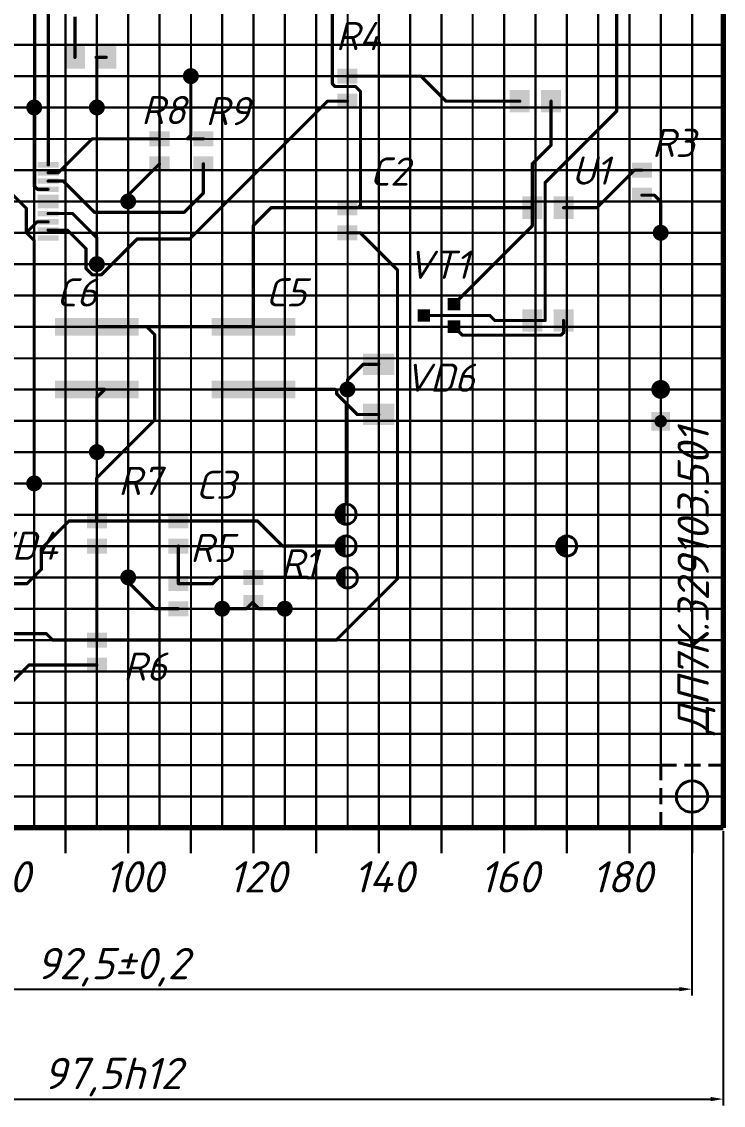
# Model space of a CAD drawing. Header units: millimetres. Extents: x -1529 to 2898, y -1337 to 2183.
# Drawn here: x 1419.2 to 1559.2, y -1104.4 to -888.2 of the extents above; entities that cross this region are included whole.
import ezdxf

# ---------------------------------------------------------------- set-up
doc = ezdxf.new("R2010")
doc.units = ezdxf.units.MM
doc.linetypes.add('невидимая2', pattern=[4.7625, 3.175, -1.5875])
doc.layers.get('0').update_dxf_attribs({"lineweight": 40})
for name, color, linetype, lineweight in [('2-тонкие', 141, 'Continuous', 30), ('ДЫРКИ', 241, 'Continuous', 25), ('Основная', 7, 'Continuous', 40)]:
    doc.layers.add(name, color=color, linetype=linetype, lineweight=lineweight)
doc.layers.add('TopOverlay', color=2, linetype='Continuous')
doc.styles.get("Standard").update_dxf_attribs({"font": 'isocpeui.ttf', "height": 5})
doc.styles.add('стиль1', font='isocpeui.ttf')
doc.dimstyles.new('ISO-25', dxfattribs={"dimtxt": 2.5, "dimasz": 2.5, "dimexe": 1.25, "dimexo": 0.625, "dimtad": 1, "dimtxsty": 'Standard', "dimcen": 2.5, "dimadec": 0, "dimazin": 0, "dimtfac": 1, "dimtmove": 0, "dimatfit": 3, "dimfxl": 1, "dimarcsym": 0})

# ---------------------------------------------------------------- blocks, each defined once
blk = doc.blocks.new('*D15')
at = {"layer": 'Defpoints', "color": 0, "transparency": 16777216}
for p in [(1321.71, -1042.8), (1552.96, -1042.8), (1552.96, -1081.21)]:
    blk.add_point(p, dxfattribs=at)
at = {"layer": 'Основная', "color": 0, "lineweight": -2, "transparency": 16777216}
for p, q in [((1321.71, -1043.43), (1321.71, -1082.46)), ((1552.96, -1043.43), (1552.96, -1082.46)), ((1324.21, -1081.21), (1550.46, -1081.21))]:
    blk.add_line(p, q, dxfattribs=at)
at = {"layer": 'Основная', "color": 0, "transparency": 16777216}
for points in [[(1324.21, -1080.79), (1324.21, -1081.62), (1321.71, -1081.21)], [(1550.46, -1080.79), (1550.46, -1081.62), (1552.96, -1081.21)]]:
    blk.add_solid(points, dxfattribs=at)
at = {"layer": 'Основная', "color": 0, "transparency": 16777216, "insert": (1437.34, -1076.83), "char_height": 5, "attachment_point": 5}
blk.add_mtext('{\\H1.25x;92,5\\A1;\\C0;%%P0,2}', dxfattribs=at)
blk = doc.blocks.new('*D16')
at = {"layer": 'Defpoints', "color": 0, "transparency": 16777216}
for p in [(1315.46, -1049.05), (1559.21, -1049.05), (1559.21, -1103.14)]:
    blk.add_point(p, dxfattribs=at)
at = {"layer": 'Основная', "color": 0, "lineweight": -2, "transparency": 16777216}
for p, q in [((1315.46, -1049.68), (1315.46, -1104.39)), ((1559.21, -1049.68), (1559.21, -1104.39)), ((1317.96, -1103.14), (1556.71, -1103.14))]:
    blk.add_line(p, q, dxfattribs=at)
at = {"layer": 'Основная', "color": 0, "transparency": 16777216}
for points in [[(1317.96, -1102.72), (1317.96, -1103.55), (1315.46, -1103.14)], [(1556.71, -1102.72), (1556.71, -1103.55), (1559.21, -1103.14)]]:
    blk.add_solid(points, dxfattribs=at)
at = {"layer": 'Основная', "color": 0, "transparency": 16777216, "insert": (1437.34, -1098.76), "char_height": 5, "attachment_point": 5}
blk.add_mtext('{\\H1.25x;97,5h12}', dxfattribs=at)

msp = doc.modelspace()

# ---------------------------------------------------------------- hatches: boundary and pattern name
at = {"layer": '2-тонкие', "true_color": 0xffffff}
h = msp.add_hatch(color=7, dxfattribs=at)
h.dxf.hatch_style = 1
h.paths.add_polyline_path([(1483.851, -984.442, 0.4007649), (1481.932, -986.451, 0.0138001), (1481.935, -986.562), (1483.845, -986.567)])
h = msp.add_hatch(color=7, dxfattribs=at)
h.dxf.hatch_style = 1
h.paths.add_polyline_path([(1483.845, -986.567), (1481.935, -986.562, 0.3833407), (1483.84, -988.46)])
h = msp.add_hatch(color=7, dxfattribs=at)
h.dxf.hatch_style = 1
h.paths.add_polyline_path([(1483.851, -990.792, 0.4007649), (1481.932, -992.801, 0.0138001), (1481.935, -992.912), (1483.845, -992.917)])
h = msp.add_hatch(color=7, dxfattribs=at)
h.dxf.hatch_style = 1
h.paths.add_polyline_path([(1527.869, -990.792, 0.4007649), (1525.95, -992.801, 0.0138001), (1525.953, -992.912), (1527.863, -992.917)])
h = msp.add_hatch(color=7, dxfattribs=at)
h.dxf.hatch_style = 1
h.paths.add_polyline_path([(1483.845, -992.917), (1481.935, -992.912, 0.3833407), (1483.84, -994.81)])
h = msp.add_hatch(color=7, dxfattribs=at)
h.dxf.hatch_style = 1
h.paths.add_polyline_path([(1527.863, -992.917), (1525.953, -992.912, 0.3833407), (1527.859, -994.81)])
h = msp.add_hatch(color=7, dxfattribs=at)
h.dxf.hatch_style = 1
h.paths.add_polyline_path([(1483.851, -997.142, 0.4007649), (1481.932, -999.151, 0.0138001), (1481.935, -999.262), (1483.845, -999.267)])
h = msp.add_hatch(color=7, dxfattribs=at)
h.dxf.hatch_style = 1
h.paths.add_polyline_path([(1483.845, -999.267), (1481.935, -999.262, 0.3833407), (1483.84, -1001.16)])

# ---------------------------------------------------------------- linework, layer by layer
at = {"color": 0, "lineweight": 70}
for p, q in [((1559.212, -799.051), (1559.212, -1049.051)), ((1559.212, -1049.051), (1315.462, -1049.051))]:
    msp.add_line(p, q, dxfattribs=at)
at = {"color": 0, "linetype": 'невидимая2'}
for p, q in [((1546.712, -1049.051), (1546.712, -1036.551)), ((1546.712, -1036.551), (1559.212, -1036.551))]:
    msp.add_line(p, q, dxfattribs=at)
at = {"color": 0}
for centre, radius in [((1483.943, -986.451), 2.011), ((1483.943, -992.801), 2.011), ((1527.962, -992.801), 2.011), ((1484.212, -999.151), 2.011), ((1552.962, -1042.801), 3.125)]:
    msp.add_circle(centre, radius, dxfattribs=at)
at = {"layer": '2-тонкие', "color": 0}
for p, q in [((1421.712, -1049.051), (1421.712, -799.051)), ((1427.962, -799.051), (1427.962, -1049.051)), ((1434.212, -1049.051), (1434.212, -799.051)), ((1440.462, -799.051), (1440.462, -1049.051)), ((1446.712, -1049.051), (1446.712, -799.051)), ((1459.212, -1049.051), (1459.212, -799.051)), ((1465.462, -1049.051), (1465.462, -799.051)), ((1471.712, -799.051), (1471.712, -1049.051)), ((1477.962, -1049.051), (1477.962, -799.051)), ((1490.462, -1049.051), (1490.462, -799.051)), ((1496.712, -799.051), (1496.712, -1049.051)), ((1502.962, -1049.051), (1502.962, -799.051)), ((1515.462, -799.051), (1515.462, -1049.051)), ((1521.712, -1049.051), (1521.712, -799.051)), ((1527.962, -799.051), (1527.962, -1049.051)), ((1534.212, -1049.051), (1534.212, -799.051)), ((1540.462, -799.051), (1540.462, -1049.051)), ((1552.962, -1049.051), (1552.962, -799.051)), ((1546.712, -1036.551), (1546.712, -811.551)), ((1315.462, -892.801), (1559.212, -892.801)), ((1315.462, -899.051), (1559.212, -899.051)), ((1559.212, -905.301), (1315.462, -905.301)), ((1559.212, -917.801), (1315.462, -917.801)), ((1315.462, -924.051), (1559.212, -924.051)), ((1315.462, -930.301), (1559.212, -930.301)), ((1559.212, -936.551), (1315.462, -936.551)), ((1315.462, -942.801), (1559.212, -942.801)), ((1559.212, -949.051), (1315.462, -949.051)), ((1315.462, -961.551), (1559.212, -961.551)), ((1559.212, -967.801), (1315.462, -967.801)), ((1315.462, -974.051), (1559.212, -974.051)), ((1559.212, -980.301), (1315.462, -980.301)), ((1315.462, -986.551), (1559.212, -986.551)), ((1315.462, -992.801), (1559.212, -992.801)), ((1559.212, -999.051), (1315.462, -999.051)), ((1315.462, -1005.301), (1559.212, -1005.301)), ((1559.212, -1011.551), (1315.462, -1011.551)), ((1315.462, -1017.801), (1559.212, -1017.801)), ((1315.462, -1024.051), (1559.212, -1024.051)), ((1559.212, -1030.301), (1315.462, -1030.301)), ((1327.962, -1036.551), (1546.712, -1036.551)), ((1559.212, -1042.801), (1315.462, -1042.801)), ((1427.962, -1049.051), (1427.962, -1054.051)), ((1440.462, -1049.051), (1440.462, -1054.051)), ((1452.962, -1049.051), (1452.962, -1054.051)), ((1465.462, -1049.051), (1465.462, -1054.051)), ((1477.962, -1049.051), (1477.962, -1054.051)), ((1490.462, -1049.051), (1490.462, -1054.051)), ((1502.962, -1049.051), (1502.962, -1054.051)), ((1515.462, -1049.051), (1515.462, -1054.051)), ((1527.962, -1049.051), (1527.962, -1054.051)), ((1540.462, -1049.051), (1540.462, -1054.051))]:
    msp.add_line(p, q, dxfattribs=at)
at = {"layer": 'TopOverlay', "color": 0}
for p, q in [((1452.962, -799.051), (1452.962, -1049.051)), ((1484.212, -799.051), (1484.212, -1049.051)), ((1509.212, -1049.051), (1509.212, -799.051)), ((1315.462, -911.551), (1559.212, -911.551)), ((1315.462, -955.301), (1559.212, -955.301))]:
    msp.add_line(p, q, dxfattribs=at)
at = {"layer": 'TopOverlay', "color": 0, "const_width": 0.635}
for points in [[(1537.943, -906.011), (1537.943, -837.801)], [(1481.212, -900.588), (1481.212, -870.051)], [(1421.802, -921.067), (1421.802, -882.961)], [(1424.532, -916.749), (1424.532, -886.477)], [(1429.837, -895.301), (1429.837, -887.215)], [(1434.057, -895.301), (1434.212, -895.456)], [(1434.057, -895.301), (1436.087, -895.301)], [(1434.212, -905.301), (1434.212, -895.456)], [(1452.962, -910.871), (1452.962, -899.051)], [(1484.212, -899.051), (1498.891, -899.051)], [(1498.891, -899.051), (1503.891, -904.051)], [(1481.212, -900.588), (1481.746, -901.122)], [(1481.746, -901.122), (1485.81, -901.122)], [(1485.81, -901.122), (1486.826, -902.138)], [(1486.826, -924.793), (1486.826, -902.138)], [(1421.712, -920.977), (1421.712, -905.301)], [(1452.726, -931.538), (1480.213, -904.051)], [(1480.213, -904.051), (1484.212, -904.051)], [(1503.891, -904.051), (1518.587, -904.051)], [(1523.656, -920.299), (1537.943, -906.011)], [(1524.837, -912.802), (1524.837, -904.051)], [(1426.501, -918.336), (1433.286, -911.551)], [(1433.286, -911.551), (1446.712, -911.551)], [(1452.282, -911.551), (1452.962, -910.871)], [(1452.282, -911.551), (1455.462, -911.551)], [(1521.087, -916.552), (1524.837, -912.802)], [(1424.479, -916.749), (1424.532, -916.749)], [(1440.462, -922.783), (1446.694, -916.551)], [(1446.694, -916.551), (1446.712, -916.551)], [(1455.457, -922.394), (1455.457, -916.551)], [(1455.457, -916.551), (1455.462, -916.551)], [(1521.087, -925.301), (1521.087, -916.552)], [(1424.479, -918.336), (1426.501, -918.336)], [(1534.006, -925.301), (1541.506, -917.801)], [(1541.506, -917.801), (1542.962, -917.801)], [(1421.712, -920.977), (1421.802, -921.067)], [(1421.802, -921.067), (1422.373, -921.638)], [(1424.479, -919.987), (1427.517, -919.987)], [(1427.517, -919.987), (1433.736, -926.206)], [(1523.656, -947.801), (1523.656, -920.299)], [(1416.976, -922.267), (1420.151, -925.442)], [(1422.373, -921.638), (1424.479, -921.638)], [(1440.462, -924.051), (1440.462, -922.783)], [(1451.645, -926.206), (1455.457, -922.394)], [(1542.962, -922.801), (1545.436, -922.801)], [(1545.436, -922.801), (1546.712, -924.077)], [(1420.151, -930.274), (1420.151, -925.442)], [(1465.426, -928.871), (1468.996, -925.301)], [(1468.996, -925.301), (1484.212, -925.301)], [(1484.212, -925.301), (1486.318, -925.301)], [(1486.318, -925.301), (1486.826, -924.793)], [(1486.318, -925.301), (1521.087, -925.301)], [(1521.087, -928.926), (1521.087, -925.301)], [(1527.337, -925.301), (1534.006, -925.301)], [(1546.712, -930.301), (1546.712, -924.077)], [(1424.479, -926.464), (1429.364, -926.464)], [(1429.364, -926.464), (1434.212, -931.312)], [(1433.736, -926.206), (1451.645, -926.206)], [(1420.151, -930.274), (1422.31, -928.115)], [(1422.31, -928.115), (1424.479, -928.115)], [(1424.479, -929.766), (1428.342, -929.766)], [(1428.342, -929.766), (1432.057, -933.481)], [(1465.426, -949.051), (1465.426, -928.871)], [(1505.462, -944.551), (1521.087, -928.926)], [(1420.151, -930.274), (1421.712, -931.835)], [(1421.712, -980.301), (1421.712, -931.835)], [(1434.212, -936.551), (1434.212, -931.312)], [(1435.104, -938.706), (1442.272, -931.538)], [(1442.272, -931.538), (1452.726, -931.538)], [(1486.762, -930.301), (1484.212, -930.301)], [(1494.192, -937.731), (1486.762, -930.301)], [(1432.057, -937.444), (1432.057, -933.481)], [(1432.057, -937.444), (1433.319, -938.706)], [(1494.192, -999.356), (1494.192, -937.731)], [(1433.319, -938.706), (1435.104, -938.706)], [(1499.462, -946.801), (1512.63, -946.801)], [(1512.63, -946.801), (1513.63, -947.801)], [(1434.212, -949.051), (1444.154, -949.051)], [(1434.212, -949.051), (1444.154, -949.051)], [(1444.154, -949.051), (1445.741, -950.639)], [(1444.154, -949.051), (1444.154, -949.051)], [(1444.154, -949.051), (1449.805, -949.051)], [(1449.805, -949.051), (1465.426, -949.051)], [(1465.426, -949.051), (1465.462, -949.051)], [(1505.462, -949.051), (1507.126, -950.715)], [(1513.63, -947.801), (1521.087, -947.801)], [(1521.087, -947.801), (1523.656, -947.801)], [(1527.337, -950.207), (1527.337, -947.801)], [(1445.741, -967.671), (1445.741, -950.639)], [(1507.126, -950.715), (1526.829, -950.715)], [(1526.829, -950.715), (1527.337, -950.207)], [(1484.212, -959.673), (1487.334, -956.551)], [(1487.334, -956.551), (1490.462, -956.551)], [(1484.212, -961.551), (1484.212, -959.673)], [(1434.212, -963.111), (1435.772, -961.551)], [(1434.212, -961.551), (1435.772, -961.551)], [(1465.462, -961.551), (1481.826, -961.551)], [(1481.826, -961.551), (1482.057, -961.782)], [(1482.057, -962.444), (1482.057, -961.782)], [(1434.212, -974.051), (1434.212, -963.111)], [(1482.057, -962.444), (1486.164, -966.551)], [(1483.943, -984.44), (1483.943, -964.54)], [(1486.164, -966.551), (1487.08, -966.551)], [(1487.08, -966.551), (1490.462, -966.551)], [(1434.184, -979.228), (1445.741, -967.671)], [(1434.184, -987.801), (1434.184, -979.228)], [(1423.137, -993.324), (1428.66, -987.801)], [(1428.66, -987.801), (1434.184, -987.801)], [(1434.184, -987.801), (1434.212, -987.801)], [(1434.212, -987.801), (1450.462, -987.801)], [(1450.462, -987.801), (1466.252, -987.801)], [(1466.252, -987.801), (1471.252, -992.801)], [(1423.137, -997.451), (1423.137, -993.324)], [(1434.212, -1011.551), (1434.212, -992.801)], [(1450.462, -1000.301), (1450.462, -992.801)], [(1471.252, -992.801), (1481.932, -992.801)], [(1420.287, -1000.301), (1423.137, -997.451)], [(1440.462, -999.982), (1440.462, -999.051)], [(1457.298, -1000.301), (1458.548, -999.051)], [(1458.548, -999.051), (1465.462, -999.051)], [(1465.462, -999.051), (1476.221, -999.051)], [(1476.221, -999.051), (1476.321, -999.151)], [(1476.321, -999.151), (1482.2, -999.151)], [(1415.462, -1000.301), (1420.287, -1000.301)], [(1440.462, -999.982), (1445.781, -1005.301)], [(1450.462, -1000.301), (1457.298, -1000.301)], [(1481.997, -1011.551), (1494.192, -999.356)], [(1445.781, -1005.301), (1450.462, -1005.301)], [(1459.212, -1005.301), (1464.049, -1005.301)], [(1464.049, -1005.301), (1465.299, -1004.051)], [(1465.299, -1004.051), (1466.549, -1005.301)], [(1465.299, -1004.051), (1465.462, -1004.051)], [(1466.549, -1005.301), (1471.712, -1005.301)], [(1415.462, -1010.301), (1424.151, -1010.301)], [(1424.151, -1010.301), (1425.401, -1011.551)], [(1425.401, -1011.551), (1434.212, -1011.551)], [(1434.212, -1011.551), (1481.997, -1011.551)], [(1420.672, -1016.551), (1409.292, -1027.931)], [(1434.212, -1016.551), (1420.672, -1016.551)]]:
    msp.add_lwpolyline(points, dxfattribs=at)
at = {"layer": 'TopOverlay', "color": 0}
for points, const_width in [([(1429.678, -895.301, 1), (1429.996, -895.301, 1)], 0.318), ([(1433.899, -895.301, 1), (1434.216, -895.301, 1)], 0.318), ([(1433.899, -895.301, 1), (1434.216, -895.301, 1)], 0.318), ([(1435.928, -895.301, 1), (1436.245, -895.301, 1)], 0.318), ([(1434.053, -895.456, 1), (1434.371, -895.456, 1)], 0.318), ([(1434.053, -895.456, 1), (1434.371, -895.456, 1)], 0.318), ([(1452.168, -899.051, 1), (1453.756, -899.051, 1)], 1.587), ([(1452.517, -899.051, 1), (1453.406, -899.051, 1)], 0.889), ([(1452.803, -899.051, 1), (1453.121, -899.051, 1)], 0.318), ([(1484.053, -899.051, 1), (1484.37, -899.051, 1)], 0.318), ([(1498.732, -899.051, 1), (1499.05, -899.051, 1)], 0.318), ([(1498.732, -899.051, 1), (1499.05, -899.051, 1)], 0.318), ([(1481.053, -900.588, 1), (1481.371, -900.588, 1)], 0.318), ([(1481.053, -900.588, 1), (1481.371, -900.588, 1)], 0.318), ([(1481.587, -901.122, 1), (1481.905, -901.122, 1)], 0.318), ([(1481.587, -901.122, 1), (1481.905, -901.122, 1)], 0.318), ([(1485.651, -901.122, 1), (1485.969, -901.122, 1)], 0.318), ([(1485.651, -901.122, 1), (1485.969, -901.122, 1)], 0.318), ([(1420.918, -905.301, 1), (1422.506, -905.301, 1)], 1.587), ([(1433.418, -905.301, 1), (1435.006, -905.301, 1)], 1.587), ([(1486.667, -902.138, 1), (1486.985, -902.138, 1)], 0.318), ([(1486.667, -902.138, 1), (1486.985, -902.138, 1)], 0.318), ([(1421.267, -905.301, 1), (1422.156, -905.301, 1)], 0.889), ([(1421.553, -905.301, 1), (1421.871, -905.301, 1)], 0.318), ([(1433.767, -905.301, 1), (1434.656, -905.301, 1)], 0.889), ([(1434.053, -905.301, 1), (1434.371, -905.301, 1)], 0.318), ([(1480.054, -904.051, 1), (1480.372, -904.051, 1)], 0.318), ([(1480.054, -904.051, 1), (1480.372, -904.051, 1)], 0.318), ([(1484.053, -904.051, 1), (1484.37, -904.051, 1)], 0.318), ([(1503.732, -904.051, 1), (1504.049, -904.051, 1)], 0.318), ([(1503.732, -904.051, 1), (1504.049, -904.051, 1)], 0.318), ([(1518.428, -904.051, 1), (1518.746, -904.051, 1)], 0.318), ([(1524.678, -904.051, 1), (1524.995, -904.051, 1)], 0.318), ([(1537.785, -906.011, 1), (1538.102, -906.011, 1)], 0.318), ([(1537.785, -906.011, 1), (1538.102, -906.011, 1)], 0.318), ([(1433.127, -911.551, 1), (1433.444, -911.551, 1)], 0.318), ([(1433.127, -911.551, 1), (1433.444, -911.551, 1)], 0.318), ([(1446.553, -911.551, 1), (1446.871, -911.551, 1)], 0.318), ([(1452.123, -911.551, 1), (1452.441, -911.551, 1)], 0.318), ([(1452.123, -911.551, 1), (1452.441, -911.551, 1)], 0.318), ([(1452.803, -910.871, 1), (1453.121, -910.871, 1)], 0.318), ([(1452.803, -910.871, 1), (1453.121, -910.871, 1)], 0.318), ([(1455.303, -911.551, 1), (1455.62, -911.551, 1)], 0.318), ([(1524.678, -912.802, 1), (1524.995, -912.802, 1)], 0.318), ([(1524.678, -912.802, 1), (1524.995, -912.802, 1)], 0.318), ([(1424.32, -916.749, 1), (1424.637, -916.749, 1)], 0.318), ([(1424.374, -916.749, 1), (1424.691, -916.749, 1)], 0.318), ([(1424.374, -916.749, 1), (1424.691, -916.749, 1)], 0.318), ([(1446.535, -916.551, 1), (1446.853, -916.551, 1)], 0.318), ([(1446.535, -916.551, 1), (1446.853, -916.551, 1)], 0.318), ([(1446.553, -916.551, 1), (1446.871, -916.551, 1)], 0.318), ([(1455.298, -916.551, 1), (1455.616, -916.551, 1)], 0.318), ([(1455.298, -916.551, 1), (1455.616, -916.551, 1)], 0.318), ([(1455.303, -916.551, 1), (1455.62, -916.551, 1)], 0.318), ([(1520.928, -916.552, 1), (1521.246, -916.552, 1)], 0.318), ([(1520.928, -916.552, 1), (1521.246, -916.552, 1)], 0.318), ([(1424.32, -918.336, 1), (1424.637, -918.336, 1)], 0.318), ([(1426.342, -918.336, 1), (1426.66, -918.336, 1)], 0.318), ([(1426.342, -918.336, 1), (1426.66, -918.336, 1)], 0.318), ([(1541.347, -917.801, 1), (1541.665, -917.801, 1)], 0.318), ([(1541.347, -917.801, 1), (1541.665, -917.801, 1)], 0.318), ([(1542.803, -917.801, 1), (1543.121, -917.801, 1)], 0.318), ([(1421.553, -920.977, 1), (1421.871, -920.977, 1)], 0.318), ([(1421.553, -920.977, 1), (1421.871, -920.977, 1)], 0.318), ([(1421.643, -921.067, 1), (1421.961, -921.067, 1)], 0.318), ([(1421.643, -921.067, 1), (1421.961, -921.067, 1)], 0.318), ([(1421.643, -921.067, 1), (1421.961, -921.067, 1)], 0.318), ([(1424.32, -919.987, 1), (1424.637, -919.987, 1)], 0.318), ([(1427.358, -919.987, 1), (1427.676, -919.987, 1)], 0.318), ([(1427.358, -919.987, 1), (1427.676, -919.987, 1)], 0.318), ([(1523.497, -920.299, 1), (1523.815, -920.299, 1)], 0.318), ([(1523.497, -920.299, 1), (1523.815, -920.299, 1)], 0.318), ([(1422.215, -921.638, 1), (1422.532, -921.638, 1)], 0.318), ([(1422.215, -921.638, 1), (1422.532, -921.638, 1)], 0.318), ([(1424.32, -921.638, 1), (1424.637, -921.638, 1)], 0.318), ([(1439.668, -924.051, 1), (1441.256, -924.051, 1)], 1.587), ([(1440.017, -924.051, 1), (1440.906, -924.051, 1)], 0.889), ([(1440.303, -922.783, 1), (1440.621, -922.783, 1)], 0.318), ([(1440.303, -922.783, 1), (1440.621, -922.783, 1)], 0.318), ([(1455.298, -922.394, 1), (1455.616, -922.394, 1)], 0.318), ([(1455.298, -922.394, 1), (1455.616, -922.394, 1)], 0.318), ([(1542.803, -922.801, 1), (1543.121, -922.801, 1)], 0.318), ([(1545.278, -922.801, 1), (1545.595, -922.801, 1)], 0.318), ([(1545.278, -922.801, 1), (1545.595, -922.801, 1)], 0.318), ([(1419.992, -925.442, 1), (1420.31, -925.442, 1)], 0.318), ([(1419.992, -925.442, 1), (1420.31, -925.442, 1)], 0.318), ([(1440.303, -924.051, 1), (1440.621, -924.051, 1)], 0.318), ([(1468.837, -925.301, 1), (1469.155, -925.301, 1)], 0.318), ([(1468.837, -925.301, 1), (1469.155, -925.301, 1)], 0.318), ([(1484.053, -925.301, 1), (1484.37, -925.301, 1)], 0.318), ([(1484.053, -925.301, 1), (1484.37, -925.301, 1)], 0.318), ([(1486.159, -925.301, 1), (1486.477, -925.301, 1)], 0.318), ([(1486.159, -925.301, 1), (1486.477, -925.301, 1)], 0.318), ([(1486.159, -925.301, 1), (1486.477, -925.301, 1)], 0.318), ([(1486.667, -924.793, 1), (1486.985, -924.793, 1)], 0.318), ([(1486.667, -924.793, 1), (1486.985, -924.793, 1)], 0.318), ([(1520.928, -925.301, 1), (1521.246, -925.301, 1)], 0.318), ([(1520.928, -925.301, 1), (1521.246, -925.301, 1)], 0.318), ([(1520.928, -925.301, 1), (1521.246, -925.301, 1)], 0.318), ([(1527.178, -925.301, 1), (1527.495, -925.301, 1)], 0.318), ([(1533.848, -925.301, 1), (1534.165, -925.301, 1)], 0.318), ([(1533.848, -925.301, 1), (1534.165, -925.301, 1)], 0.318), ([(1546.553, -924.077, 1), (1546.871, -924.077, 1)], 0.318), ([(1546.553, -924.077, 1), (1546.871, -924.077, 1)], 0.318), ([(1424.32, -926.464, 1), (1424.637, -926.464, 1)], 0.318), ([(1429.205, -926.464, 1), (1429.523, -926.464, 1)], 0.318), ([(1429.205, -926.464, 1), (1429.523, -926.464, 1)], 0.318), ([(1433.577, -926.206, 1), (1433.895, -926.206, 1)], 0.318), ([(1433.577, -926.206, 1), (1433.895, -926.206, 1)], 0.318), ([(1451.486, -926.206, 1), (1451.804, -926.206, 1)], 0.318), ([(1451.486, -926.206, 1), (1451.804, -926.206, 1)], 0.318), ([(1422.151, -928.115, 1), (1422.469, -928.115, 1)], 0.318), ([(1422.151, -928.115, 1), (1422.469, -928.115, 1)], 0.318), ([(1424.32, -928.115, 1), (1424.637, -928.115, 1)], 0.318), ([(1424.32, -929.766, 1), (1424.637, -929.766, 1)], 0.318), ([(1428.184, -929.766, 1), (1428.501, -929.766, 1)], 0.318), ([(1428.184, -929.766, 1), (1428.501, -929.766, 1)], 0.318), ([(1465.268, -928.871, 1), (1465.585, -928.871, 1)], 0.318), ([(1465.268, -928.871, 1), (1465.585, -928.871, 1)], 0.318), ([(1520.928, -928.926, 1), (1521.246, -928.926, 1)], 0.318), ([(1520.928, -928.926, 1), (1521.246, -928.926, 1)], 0.318), ([(1545.918, -930.301, 1), (1547.506, -930.301, 1)], 1.587), ([(1546.267, -930.301, 1), (1547.156, -930.301, 1)], 0.889), ([(1419.992, -930.274, 1), (1420.31, -930.274, 1)], 0.318), ([(1419.992, -930.274, 1), (1420.31, -930.274, 1)], 0.318), ([(1419.992, -930.274, 1), (1420.31, -930.274, 1)], 0.318), ([(1421.553, -931.835, 1), (1421.871, -931.835, 1)], 0.318), ([(1421.553, -931.835, 1), (1421.871, -931.835, 1)], 0.318), ([(1434.053, -931.312, 1), (1434.371, -931.312, 1)], 0.318), ([(1434.053, -931.312, 1), (1434.371, -931.312, 1)], 0.318), ([(1442.114, -931.538, 1), (1442.431, -931.538, 1)], 0.318), ([(1442.114, -931.538, 1), (1442.431, -931.538, 1)], 0.318), ([(1452.568, -931.538, 1), (1452.885, -931.538, 1)], 0.318), ([(1452.568, -931.538, 1), (1452.885, -931.538, 1)], 0.318), ([(1484.053, -930.301, 1), (1484.37, -930.301, 1)], 0.318), ([(1486.604, -930.301, 1), (1486.921, -930.301, 1)], 0.318), ([(1486.604, -930.301, 1), (1486.921, -930.301, 1)], 0.318), ([(1546.553, -930.301, 1), (1546.871, -930.301, 1)], 0.318), ([(1431.898, -933.481, 1), (1432.216, -933.481, 1)], 0.318), ([(1431.898, -933.481, 1), (1432.216, -933.481, 1)], 0.318), ([(1433.418, -936.551, 1), (1435.006, -936.551, 1)], 1.587), ([(1433.767, -936.551, 1), (1434.656, -936.551, 1)], 0.889), ([(1431.898, -937.444, 1), (1432.216, -937.444, 1)], 0.318), ([(1431.898, -937.444, 1), (1432.216, -937.444, 1)], 0.318), ([(1434.053, -936.551, 1), (1434.371, -936.551, 1)], 0.318), ([(1494.033, -937.731, 1), (1494.351, -937.731, 1)], 0.318), ([(1494.033, -937.731, 1), (1494.351, -937.731, 1)], 0.318), ([(1433.16, -938.706, 1), (1433.478, -938.706, 1)], 0.318), ([(1433.16, -938.706, 1), (1433.478, -938.706, 1)], 0.318), ([(1434.946, -938.706, 1), (1435.263, -938.706, 1)], 0.318), ([(1434.946, -938.706, 1), (1435.263, -938.706, 1)], 0.318), ([(1505.303, -944.551, 1), (1505.62, -944.551, 1)], 0.318), ([(1499.303, -946.801, 1), (1499.62, -946.801, 1)], 0.318), ([(1512.471, -946.801, 1), (1512.789, -946.801, 1)], 0.318), ([(1512.471, -946.801, 1), (1512.789, -946.801, 1)], 0.318), ([(1434.053, -949.051, 1), (1434.37, -949.051, 1)], 0.318), ([(1434.053, -949.051, 1), (1434.37, -949.051, 1)], 0.318), ([(1443.995, -949.051, 1), (1444.313, -949.051, 1)], 0.318), ([(1443.995, -949.051, 1), (1444.313, -949.051, 1)], 0.318), ([(1443.995, -949.051, 1), (1444.313, -949.051, 1)], 0.318), ([(1443.995, -949.051, 1), (1444.313, -949.051, 1)], 0.318), ([(1443.995, -949.051, 1), (1444.313, -949.051, 1)], 0.318), ([(1443.995, -949.051, 1), (1444.313, -949.051, 1)], 0.318), ([(1449.647, -949.051, 1), (1449.964, -949.051, 1)], 0.318), ([(1449.647, -949.051, 1), (1449.964, -949.051, 1)], 0.318), ([(1465.268, -949.051, 1), (1465.585, -949.051, 1)], 0.318), ([(1465.268, -949.051, 1), (1465.585, -949.051, 1)], 0.318), ([(1465.268, -949.051, 1), (1465.585, -949.051, 1)], 0.318), ([(1465.303, -949.051, 1), (1465.62, -949.051, 1)], 0.318), ([(1505.303, -949.051, 1), (1505.62, -949.051, 1)], 0.318), ([(1513.471, -947.801, 1), (1513.788, -947.801, 1)], 0.318), ([(1513.471, -947.801, 1), (1513.788, -947.801, 1)], 0.318), ([(1520.928, -947.801, 1), (1521.246, -947.801, 1)], 0.318), ([(1520.928, -947.801, 1), (1521.246, -947.801, 1)], 0.318), ([(1523.497, -947.801, 1), (1523.815, -947.801, 1)], 0.318), ([(1523.497, -947.801, 1), (1523.815, -947.801, 1)], 0.318), ([(1527.178, -947.801, 1), (1527.495, -947.801, 1)], 0.318), ([(1445.583, -950.639, 1), (1445.9, -950.639, 1)], 0.318), ([(1445.583, -950.639, 1), (1445.9, -950.639, 1)], 0.318), ([(1506.967, -950.715, 1), (1507.284, -950.715, 1)], 0.318), ([(1506.967, -950.715, 1), (1507.284, -950.715, 1)], 0.318), ([(1526.67, -950.715, 1), (1526.987, -950.715, 1)], 0.318), ([(1526.67, -950.715, 1), (1526.987, -950.715, 1)], 0.318), ([(1527.178, -950.207, 1), (1527.495, -950.207, 1)], 0.318), ([(1527.178, -950.207, 1), (1527.495, -950.207, 1)], 0.318), ([(1487.175, -956.551, 1), (1487.493, -956.551, 1)], 0.318), ([(1487.175, -956.551, 1), (1487.493, -956.551, 1)], 0.318), ([(1490.303, -956.551, 1), (1490.621, -956.551, 1)], 0.318), ([(1484.053, -959.673, 1), (1484.371, -959.673, 1)], 0.318), ([(1484.053, -959.673, 1), (1484.371, -959.673, 1)], 0.318), ([(1545.774, -961.551, 1), (1547.649, -961.551, 1)], 1.875), ([(1434.053, -961.551, 1), (1434.37, -961.551, 1)], 0.318), ([(1435.613, -961.551, 1), (1435.931, -961.551, 1)], 0.318), ([(1435.613, -961.551, 1), (1435.931, -961.551, 1)], 0.318), ([(1465.303, -961.551, 1), (1465.62, -961.551, 1)], 0.318), ([(1481.667, -961.551, 1), (1481.985, -961.551, 1)], 0.318), ([(1481.667, -961.551, 1), (1481.985, -961.551, 1)], 0.318), ([(1481.898, -961.782, 1), (1482.216, -961.782, 1)], 0.318), ([(1481.898, -961.782, 1), (1482.216, -961.782, 1)], 0.318), ([(1483.418, -961.551, 1), (1485.006, -961.551, 1)], 1.587), ([(1483.767, -961.551, 1), (1484.656, -961.551, 1)], 0.889), ([(1484.053, -961.551, 1), (1484.371, -961.551, 1)], 0.318), ([(1546.087, -961.551, 1), (1547.337, -961.551, 1)], 1.25), ([(1434.053, -963.111, 1), (1434.371, -963.111, 1)], 0.318), ([(1434.053, -963.111, 1), (1434.371, -963.111, 1)], 0.318), ([(1481.898, -962.444, 1), (1482.216, -962.444, 1)], 0.318), ([(1481.898, -962.444, 1), (1482.216, -962.444, 1)], 0.318), ([(1486.005, -966.551, 1), (1486.323, -966.551, 1)], 0.318), ([(1486.005, -966.551, 1), (1486.323, -966.551, 1)], 0.318), ([(1486.921, -966.551, 1), (1487.239, -966.551, 1)], 0.318), ([(1486.921, -966.551, 1), (1487.239, -966.551, 1)], 0.318), ([(1486.921, -966.551, 1), (1487.239, -966.551, 1)], 0.318), ([(1490.303, -966.551, 1), (1490.621, -966.551, 1)], 0.318), ([(1445.583, -967.671, 1), (1445.9, -967.671, 1)], 0.318), ([(1445.583, -967.671, 1), (1445.9, -967.671, 1)], 0.318), ([(1546.087, -967.901, 1), (1547.337, -967.901, 1)], 1.25), ([(1433.418, -974.051, 1), (1435.006, -974.051, 1)], 1.587), ([(1433.767, -974.051, 1), (1434.656, -974.051, 1)], 0.889), ([(1434.053, -974.051, 1), (1434.371, -974.051, 1)], 0.318), ([(1420.918, -980.301, 1), (1422.506, -980.301, 1)], 1.587), ([(1434.026, -979.228, 1), (1434.343, -979.228, 1)], 0.318), ([(1434.026, -979.228, 1), (1434.343, -979.228, 1)], 0.318), ([(1421.267, -980.301, 1), (1422.156, -980.301, 1)], 0.889), ([(1421.553, -980.301, 1), (1421.871, -980.301, 1)], 0.318), ([(1428.501, -987.801, 1), (1428.819, -987.801, 1)], 0.318), ([(1428.501, -987.801, 1), (1428.819, -987.801, 1)], 0.318), ([(1434.026, -987.801, 1), (1434.343, -987.801, 1)], 0.318), ([(1434.026, -987.801, 1), (1434.343, -987.801, 1)], 0.318), ([(1434.026, -987.801, 1), (1434.343, -987.801, 1)], 0.318), ([(1434.053, -987.801, 1), (1434.371, -987.801, 1)], 0.318), ([(1434.053, -987.801, 1), (1434.371, -987.801, 1)], 0.318), ([(1450.303, -987.801, 1), (1450.62, -987.801, 1)], 0.318), ([(1450.303, -987.801, 1), (1450.62, -987.801, 1)], 0.318), ([(1466.093, -987.801, 1), (1466.411, -987.801, 1)], 0.318), ([(1466.093, -987.801, 1), (1466.411, -987.801, 1)], 0.318), ([(1422.979, -993.324, 1), (1423.296, -993.324, 1)], 0.318), ([(1422.979, -993.324, 1), (1423.296, -993.324, 1)], 0.318), ([(1434.053, -992.801, 1), (1434.371, -992.801, 1)], 0.318), ([(1450.303, -992.801, 1), (1450.62, -992.801, 1)], 0.318), ([(1471.093, -992.801, 1), (1471.41, -992.801, 1)], 0.318), ([(1471.093, -992.801, 1), (1471.41, -992.801, 1)], 0.318), ([(1422.979, -997.451, 1), (1423.296, -997.451, 1)], 0.318), ([(1422.979, -997.451, 1), (1423.296, -997.451, 1)], 0.318), ([(1439.668, -999.051, 1), (1441.256, -999.051, 1)], 1.587), ([(1440.017, -999.051, 1), (1440.906, -999.051, 1)], 0.889), ([(1440.303, -999.051, 1), (1440.621, -999.051, 1)], 0.318), ([(1458.39, -999.051, 1), (1458.707, -999.051, 1)], 0.318), ([(1458.39, -999.051, 1), (1458.707, -999.051, 1)], 0.318), ([(1465.303, -999.051, 1), (1465.621, -999.051, 1)], 0.318), ([(1465.303, -999.051, 1), (1465.621, -999.051, 1)], 0.318), ([(1476.063, -999.051, 1), (1476.38, -999.051, 1)], 0.318), ([(1476.063, -999.051, 1), (1476.38, -999.051, 1)], 0.318), ([(1476.163, -999.151, 1), (1476.48, -999.151, 1)], 0.318), ([(1476.163, -999.151, 1), (1476.48, -999.151, 1)], 0.318), ([(1420.129, -1000.301, 1), (1420.446, -1000.301, 1)], 0.318), ([(1420.129, -1000.301, 1), (1420.446, -1000.301, 1)], 0.318), ([(1440.303, -999.982, 1), (1440.621, -999.982, 1)], 0.318), ([(1440.303, -999.982, 1), (1440.621, -999.982, 1)], 0.318), ([(1450.303, -1000.301, 1), (1450.62, -1000.301, 1)], 0.318), ([(1450.303, -1000.301, 1), (1450.62, -1000.301, 1)], 0.318), ([(1457.14, -1000.301, 1), (1457.457, -1000.301, 1)], 0.318), ([(1457.14, -1000.301, 1), (1457.457, -1000.301, 1)], 0.318), ([(1494.033, -999.356, 1), (1494.351, -999.356, 1)], 0.318), ([(1494.033, -999.356, 1), (1494.351, -999.356, 1)], 0.318), ([(1445.622, -1005.301, 1), (1445.94, -1005.301, 1)], 0.318), ([(1445.622, -1005.301, 1), (1445.94, -1005.301, 1)], 0.318), ([(1450.303, -1005.301, 1), (1450.62, -1005.301, 1)], 0.318), ([(1458.418, -1005.301, 1), (1460.006, -1005.301, 1)], 1.587), ([(1458.767, -1005.301, 1), (1459.656, -1005.301, 1)], 0.889), ([(1459.053, -1005.301, 1), (1459.371, -1005.301, 1)], 0.318), ([(1463.89, -1005.301, 1), (1464.208, -1005.301, 1)], 0.318), ([(1463.89, -1005.301, 1), (1464.208, -1005.301, 1)], 0.318), ([(1465.141, -1004.051, 1), (1465.458, -1004.051, 1)], 0.318), ([(1465.141, -1004.051, 1), (1465.458, -1004.051, 1)], 0.318), ([(1465.141, -1004.051, 1), (1465.458, -1004.051, 1)], 0.318), ([(1465.303, -1004.051, 1), (1465.621, -1004.051, 1)], 0.318), ([(1466.391, -1005.301, 1), (1466.708, -1005.301, 1)], 0.318), ([(1466.391, -1005.301, 1), (1466.708, -1005.301, 1)], 0.318), ([(1470.918, -1005.301, 1), (1472.506, -1005.301, 1)], 1.587), ([(1471.267, -1005.301, 1), (1472.156, -1005.301, 1)], 0.889), ([(1471.553, -1005.301, 1), (1471.871, -1005.301, 1)], 0.318), ([(1423.993, -1010.301, 1), (1424.31, -1010.301, 1)], 0.318), ([(1423.993, -1010.301, 1), (1424.31, -1010.301, 1)], 0.318), ([(1425.243, -1011.551, 1), (1425.56, -1011.551, 1)], 0.318), ([(1425.243, -1011.551, 1), (1425.56, -1011.551, 1)], 0.318), ([(1434.053, -1011.551, 1), (1434.371, -1011.551, 1)], 0.318), ([(1434.053, -1011.551, 1), (1434.371, -1011.551, 1)], 0.318), ([(1434.053, -1011.551, 1), (1434.371, -1011.551, 1)], 0.318), ([(1481.838, -1011.551, 1), (1482.155, -1011.551, 1)], 0.318), ([(1481.838, -1011.551, 1), (1482.155, -1011.551, 1)], 0.318), ([(1420.513, -1016.551, 1), (1420.831, -1016.551, 1)], 0.318), ([(1420.513, -1016.551, 1), (1420.831, -1016.551, 1)], 0.318), ([(1434.053, -1016.551, 1), (1434.371, -1016.551, 1)], 0.318)]:
    msp.add_lwpolyline(points, format="xyb", close=True, dxfattribs=dict(at, const_width=const_width))
for points in [[(1431.837, -897.551), (1431.837, -893.051), (1427.837, -897.551), (1427.837, -893.051)], [(1438.087, -897.551), (1438.087, -893.051), (1434.087, -897.551), (1434.087, -893.051)], [(1482.212, -900.551), (1486.212, -900.551), (1482.212, -897.551), (1486.212, -897.551)], [(1482.212, -905.551), (1486.212, -905.551), (1482.212, -902.551), (1486.212, -902.551)], [(1520.587, -906.301), (1520.587, -901.801), (1516.587, -906.301), (1516.587, -901.801)], [(1526.837, -906.301), (1526.837, -901.801), (1522.837, -906.301), (1522.837, -901.801)], [(1444.712, -913.051), (1448.712, -913.051), (1444.712, -910.051), (1448.712, -910.051)], [(1457.462, -910.051), (1453.462, -910.051), (1457.462, -913.051), (1453.462, -913.051)], [(1426.574, -916.209), (1422.383, -916.209), (1426.574, -917.288), (1422.383, -917.288)], [(1444.712, -918.051), (1448.712, -918.051), (1444.712, -915.051), (1448.712, -915.051)], [(1457.462, -915.051), (1453.462, -915.051), (1457.462, -918.051), (1453.462, -918.051)], [(1540.962, -919.301), (1544.962, -919.301), (1540.962, -916.301), (1544.962, -916.301)], [(1426.574, -917.796), (1422.383, -917.796), (1426.574, -918.876), (1422.383, -918.876)], [(1426.574, -919.447), (1422.383, -919.447), (1426.574, -920.527), (1422.383, -920.527)], [(1426.574, -921.098), (1422.383, -921.098), (1426.574, -922.178), (1422.383, -922.178)], [(1426.574, -922.686), (1422.383, -922.686), (1426.574, -923.765), (1422.383, -923.765)], [(1519.087, -923.051), (1519.087, -927.551), (1523.087, -923.051), (1523.087, -927.551)], [(1525.337, -923.051), (1525.337, -927.551), (1529.337, -923.051), (1529.337, -927.551)], [(1540.962, -924.301), (1544.962, -924.301), (1540.962, -921.301), (1544.962, -921.301)], [(1426.574, -924.337), (1422.383, -924.337), (1426.574, -925.416), (1422.383, -925.416)], [(1482.212, -926.801), (1486.212, -926.801), (1482.212, -923.801), (1486.212, -923.801)], [(1426.574, -925.924), (1422.383, -925.924), (1426.574, -927.004), (1422.383, -927.004)], [(1426.574, -927.575), (1422.383, -927.575), (1426.574, -928.655), (1422.383, -928.655)], [(1426.574, -929.226), (1422.383, -929.226), (1426.574, -930.306), (1422.383, -930.306)], [(1482.212, -931.801), (1486.212, -931.801), (1482.212, -928.801), (1486.212, -928.801)], [(1426.574, -930.814), (1422.383, -930.814), (1426.574, -931.893), (1422.383, -931.893)], [(1506.712, -945.801), (1506.712, -943.301), (1504.212, -945.801), (1504.212, -943.301)], [(1500.712, -948.051), (1500.712, -945.551), (1498.212, -948.051), (1498.212, -945.551)], [(1519.087, -945.551), (1519.087, -950.051), (1523.087, -945.551), (1523.087, -950.051)], [(1525.337, -945.551), (1525.337, -950.051), (1529.337, -945.551), (1529.337, -950.051)], [(1442.587, -947.301), (1425.837, -947.301), (1442.587, -950.801), (1425.837, -950.801)], [(1473.837, -947.301), (1457.087, -947.301), (1473.837, -950.801), (1457.087, -950.801)], [(1506.712, -950.301), (1506.712, -947.801), (1504.212, -950.301), (1504.212, -947.801)], [(1487.337, -958.676), (1493.587, -958.676), (1487.337, -954.426), (1493.587, -954.426)], [(1442.587, -959.801), (1425.837, -959.801), (1442.587, -963.301), (1425.837, -963.301)], [(1473.837, -959.801), (1457.087, -959.801), (1473.837, -963.301), (1457.087, -963.301)], [(1487.337, -968.676), (1493.587, -968.676), (1487.337, -964.426), (1493.587, -964.426)], [(1544.837, -969.776), (1548.587, -969.776), (1544.837, -966.026), (1548.587, -966.026)], [(1432.212, -989.301), (1436.212, -989.301), (1432.212, -986.301), (1436.212, -986.301)], [(1452.462, -986.301), (1448.462, -986.301), (1452.462, -989.301), (1448.462, -989.301)], [(1432.212, -994.301), (1436.212, -994.301), (1432.212, -991.301), (1436.212, -991.301)], [(1452.462, -991.301), (1448.462, -991.301), (1452.462, -994.301), (1448.462, -994.301)], [(1448.462, -1001.801), (1452.462, -1001.801), (1448.462, -998.801), (1452.462, -998.801)], [(1463.462, -1000.551), (1467.462, -1000.551), (1463.462, -997.551), (1467.462, -997.551)], [(1463.462, -1005.551), (1467.462, -1005.551), (1463.462, -1002.551), (1467.462, -1002.551)], [(1448.462, -1006.801), (1452.462, -1006.801), (1448.462, -1003.801), (1452.462, -1003.801)], [(1432.212, -1013.051), (1436.212, -1013.051), (1432.212, -1010.051), (1436.212, -1010.051)], [(1432.212, -1018.051), (1436.212, -1018.051), (1432.212, -1015.051), (1436.212, -1015.051)]]:
    msp.add_solid(points, dxfattribs=at)
at = {"layer": 'ДЫРКИ'}
for p, q in [((1540.462, -1049.051), (1552.962, -1049.051)), ((1540.462, -1049.051), (1546.712, -1049.051)), ((1552.962, -1049.051), (1552.962, -1054.051))]:
    msp.add_line(p, q, dxfattribs=at)

# ---------------------------------------------------------------- texts
at = {"layer": 'TopOverlay', "color": 0, "style": 'стиль1'}
for s, p in [('R4', (1481.872, -893.872)), ('R8', (1443.057, -908.639)), ('R9', (1455.907, -908.84)), ('R3', (1544.962, -915.174)), ('C2', (1488.668, -920.903)), ('U1', (1528.9, -920.713)), ('VT1', (1496.177, -939.499)), ('C6', (1426.118, -945.016)), ('C5', (1467.884, -944.997)), ('VD6', (1495.619, -962.035)), ('R7', (1438.49, -982.616)), ('C3', (1453.934, -983.395)), ('VD4', (1412.21, -995.543)), ('R5', (1452.815, -996.006)), ('R1', (1470.842, -999.051)), ('R6', (1439.467, -1019.661))]:
    msp.add_text(s, height=5.625, dxfattribs=at).set_placement(p)
at = {"layer": 'TopOverlay', "color": 0, "insert": (1550.074, -1030.301), "char_height": 6.25, "attachment_point": 1, "rotation": 90, "style": 'стиль1'}
msp.add_mtext_dynamic_manual_height_columns('ДП7К.329103.501', width=18.071, gutter_width=20, heights=[0], dxfattribs=at)
at = {"layer": 'TopOverlay', "color": 0, "char_height": 6.25, "attachment_point": 1, "style": 'стиль1'}
for s, insert in [('80', (1411.907, -1055.67)), ('100', (1435.703, -1055.67)), ('120', (1460.389, -1055.67)), ('140', (1485.369, -1055.67)), ('160', (1510.547, -1055.668)), ('180', (1532.9, -1055.67))]:
    msp.add_mtext_dynamic_manual_height_columns(s, width=6.85331, gutter_width=20, heights=[0], dxfattribs=dict(at, insert=insert))

# ---------------------------------------------------------------- dimensions: what is measured, and where the dimension line sits
at = {"layer": 'Основная'}
for base, p1, p2, text, picture, middle in [((1552.962, -1081.206), (1321.712, -1042.801), (1552.962, -1042.801), '{\\H1.25x;92,5\\A1;\\C0;%%P0,2}', '*D15', (1437.337, -1076.831)), ((1559.212, -1103.136), (1315.462, -1049.051), (1559.212, -1049.051), '{\\H1.25x;97,5h12}', '*D16', (1437.337, -1098.761))]:
    dim = msp.add_linear_dim(base=base, p1=p1, p2=p2, text=text, dimstyle='ISO-25', dxfattribs=at)
    dim.commit()
    dim.dimension.update_dxf_attribs({"geometry": picture, "text_midpoint": middle})

doc.saveas('drawing.dxf')
